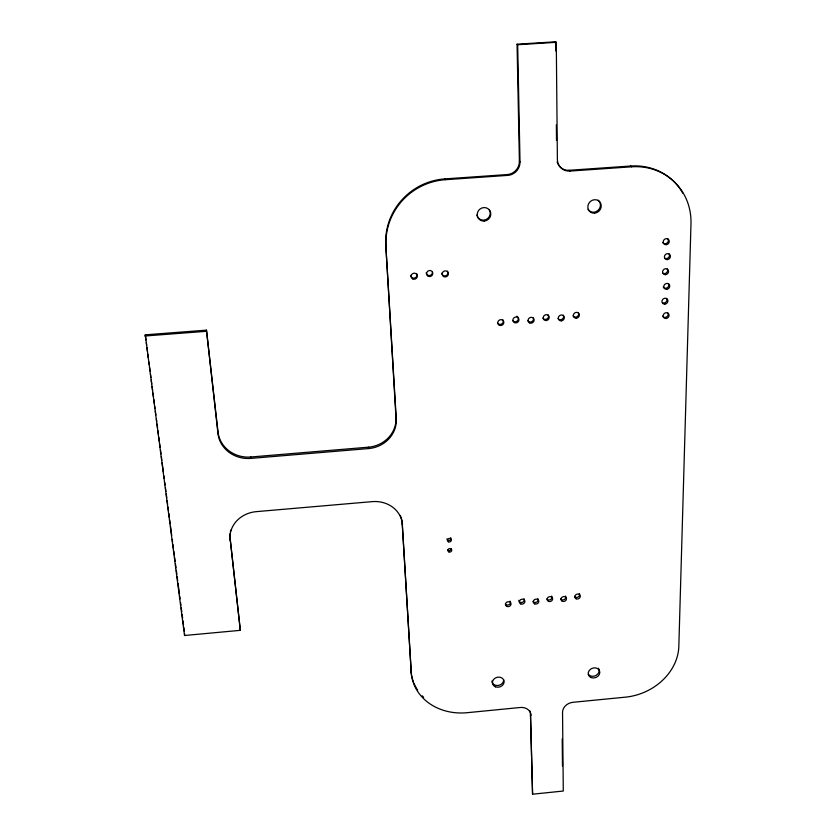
<?xml version="1.0" encoding="UTF-8"?>
<svg xmlns="http://www.w3.org/2000/svg" width="836" height="836" viewBox="0 0 836 836"><rect width="100%" height="100%" fill="white"/><g stroke="black" fill="none" stroke-linecap="round" stroke-linejoin="round"><path stroke-width="1.25" d="M529.857 710.851A10.649 8.893 -15.9 0 1 530.473 713.683L532.574 794.2L563.286 791.034L562.544 712.345A10.638 8.851 -18.2 0 1 572.984 702.303L625.401 697.161A54.152 45.51 -21.6 0 0 678.832 646.312L690.985 223.724A62.888 57.799 -45.1 0 0 631.514 166.813L569.88 171.087A12.906 12.112 -52.4 0 1 557.382 159.394L556.285 42.312L555.564 41.8L517.056 44.193L519.396 161.17A12.833 12.258 -52.3 0 1 507.233 174.567L444.898 178.883A62.167 59.973 -33.5 0 0 385.783 244.906L396.285 418.93A29.647 27.473 -9.6 0 1 368.655 448.556L250.769 458.4L250.8 456.999A29.981 27.578 2.4 0 1 218.06 432.202L206.471 330.147L145.276 334.828L184.526 635.506L240.329 630.334L230.14 538.614A28.988 25.843 -1.3 0 1 230.13 533.535M240.329 630.334L230.14 538.614M250.769 458.4A30.054 27.63 2.4 0 1 217.966 433.56L218.06 432.202M184.526 635.506L184.693 633.803M217.966 433.56L206.471 330.147M250.8 456.999L368.415 447.187A29.584 27.421 -9.6 0 0 395.982 417.624L385.783 244.906M145.015 335.999L206.346 331.307M558.009 164.075A12.874 12.08 -52.5 0 0 569.149 170.283L630.647 166.019A62.742 57.684 -45.1 0 1 682.772 193.147M386.075 245.878A62.313 60.098 -33.4 0 1 445.337 179.709L507.818 175.382A12.854 12.279 -52.2 0 0 520.013 161.954L517.683 44.716L517.056 44.193M517.683 44.716L556.285 42.312M630.647 166.019L631.514 166.813M569.149 170.283L569.88 171.087M519.396 161.17L520.013 161.954M507.233 174.567L507.818 175.382M444.898 178.883L445.337 179.709M530.473 713.683L532.574 794.2M395.982 417.624L396.285 418.93M400.235 515.404A28.643 25.676 -9.6 0 1 402.241 523.524L411.207 671.925A54.465 46.45 -14 0 0 467.251 712.69L520.264 707.486A10.669 8.903 -15.9 0 1 531.017 715.459M402.241 523.524L411.207 671.925M368.415 447.187L368.655 448.556M145.276 334.828L145.966 340.001M146.3 342.593L146.645 345.184M146.99 347.766L147.502 351.653M147.836 354.245L148.348 358.121M148.86 362.009L149.205 364.59M149.55 367.182L150.062 371.069M150.396 373.65L150.908 377.538M151.253 380.129L151.765 384.006M152.11 386.598L152.612 390.475M152.957 393.066L153.469 396.954M153.814 399.535L154.326 403.422M154.66 406.014L155.005 408.595M155.35 411.187L155.862 415.074M156.374 418.951L156.708 421.543M157.053 424.134L157.565 428.011M157.91 430.603L158.422 434.48M158.756 437.071L159.268 440.959M159.613 443.54L160.125 447.427M160.47 450.019L160.982 453.896M161.317 456.487L161.829 460.375M162.174 462.956L163.365 472.016M163.877 475.903L164.222 478.485M164.734 482.372L165.068 484.964M165.413 487.545L165.925 491.432M166.27 494.024L166.782 497.901M167.116 500.492L167.628 504.38M167.973 506.961L168.485 510.848M168.83 513.429L169.342 517.317M169.677 519.908L170.189 523.785M170.534 526.377L171.725 535.437M172.237 539.324L172.582 541.906M172.916 544.497L173.428 548.374M173.773 550.966L174.285 554.853M174.63 557.434L175.142 561.322M175.476 563.913L175.988 567.79M176.333 570.382L176.845 574.269M177.19 576.85L177.702 580.738M178.037 583.319L179.406 593.675M179.74 596.267L180.085 598.858M180.597 602.735L180.942 605.327M181.276 607.918L181.788 611.795M182.133 614.387L182.645 618.274M182.99 620.855L183.502 624.743M183.836 627.324L184.348 631.211M555.564 41.8L555.647 50.881M556.358 124.867L556.504 140.448M562.21 738.919L562.471 765.975M516.805 316.196A3.072 2.874 -30.5 0 1 517.526 320.742A3.072 2.874 -30.5 0 1 512.761 320.512M502.833 319.812A3.072 2.884 -29 0 1 501.83 323.887A3.072 2.884 -29 0 1 497.66 323.135M667.797 312.883A3.083 2.78 -38.6 0 1 666.626 316.917A3.083 2.78 -38.6 0 1 662.593 316.175M666.637 298.452A3.104 2.801 -39.6 0 1 662.478 302.757M668.455 283.676A3.114 2.821 -40.8 0 1 667.274 287.772A3.114 2.821 -40.8 0 1 663.209 287.009M667.295 268.993A3.135 2.842 -42 0 1 663.094 273.351M669.134 253.956A3.156 2.863 -43.2 0 1 664.923 258.355M667.964 239.012A3.177 2.884 -44.5 0 1 666.762 243.224A3.177 2.884 -44.5 0 1 662.635 242.419M548.134 314.858A3.083 2.863 -33 0 1 547.078 318.924A3.083 2.863 -33 0 1 542.951 318.182M533.075 317.481A3.072 2.863 -31.7 0 1 532.03 321.546A3.072 2.863 -31.7 0 1 527.892 320.805M557.664 163.354A12.874 12.08 -52.5 0 1 557.131 161.839M423.653 697.255A54.35 46.377 -14 0 1 422.18 695.771M417.655 690.149A54.35 46.377 -14 0 1 413.82 682.991M413.444 682.04A54.35 46.377 -14 0 1 410.904 670.2M402.544 525.018A28.696 25.717 -9.6 0 0 372.26 501.631L256.328 511.642A29.051 25.885 -1.3 0 0 230.078 540.16M230.37 531.853A28.988 25.843 -1.3 0 1 230.746 530.181M598.074 200.107A6.949 6.469 -46.8 0 1 598.064 210.39A6.949 6.469 -46.8 0 1 587.959 209.334M598.377 668.204A5.915 4.964 -19.8 0 1 596.235 675.3A5.915 4.964 -19.8 0 1 588.314 674.224M503.648 679.887A5.936 5.016 -15.4 0 1 497.932 685.499A5.936 5.016 -15.4 0 1 491.902 681.016M416.485 273.466A3.125 3.01 -22.6 0 1 414.823 278.022A3.125 3.01 -22.6 0 1 410.769 275.399M432.411 272.285A3.125 3.01 -25.6 0 1 429.453 275.525A3.125 3.01 -25.6 0 1 426.214 272.745M447.479 271.167A3.125 2.999 -28 0 1 445.787 275.723A3.125 2.999 -28 0 1 441.774 273.1M451.367 548.594A1.975 1.756 -14.7 0 1 447.751 549.795M450.625 537.652A1.985 1.766 -14.9 0 1 449.549 540.349A1.985 1.766 -14.9 0 1 446.988 538.865M579.254 593.497A2.801 2.414 -20.8 0 1 578.261 596.946A2.801 2.414 -20.8 0 1 574.499 596.392M565.47 596.005A2.801 2.414 -20.1 0 1 564.488 599.443A2.801 2.414 -20.1 0 1 560.716 598.9M551.645 596.047A2.801 2.424 -19.4 0 1 550.684 599.496A2.801 2.424 -19.4 0 1 546.89 598.952M537.83 598.555A2.801 2.424 -18.7 0 1 536.879 602.004A2.801 2.424 -18.7 0 1 533.086 601.45M523.953 598.607A2.811 2.435 -17.9 0 1 522.343 602.359A2.811 2.435 -17.9 0 1 518.801 600.311M510.106 601.115A2.811 2.435 -17.2 0 1 509.176 604.564A2.811 2.435 -17.2 0 1 505.362 604.02M578.24 312.539A3.083 2.842 -35 0 1 577.153 316.604A3.083 2.842 -35 0 1 573.047 315.851M563.213 315.151A3.083 2.853 -33.9 0 1 562.147 319.216A3.083 2.853 -33.9 0 1 558.03 318.474M489.259 209.637A6.907 6.625 -42.1 0 1 485.988 219.586A6.907 6.625 -42.1 0 1 476.844 215.061M514.464 322.602A3.083 2.884 -30.5 0 0 518.957 319.718A3.083 2.884 -30.5 0 0 514.349 317.534A3.083 2.884 -30.5 0 0 514.464 322.602M499.332 325.235A3.083 2.884 -28.9 0 0 503.826 322.351A3.083 2.884 -28.9 0 0 499.207 320.167A3.083 2.884 -28.9 0 0 499.332 325.235M666.031 318.516A3.093 2.79 -38.6 0 0 668.716 313.97A3.093 2.79 -38.6 0 0 663.554 314.367A3.093 2.79 -38.6 0 0 666.031 318.516M664.86 304.095A3.104 2.811 -39.6 0 0 667.556 299.507A3.104 2.811 -39.6 0 0 662.373 299.905A3.104 2.811 -39.6 0 0 664.86 304.095M666.679 289.319A3.125 2.832 -40.8 0 0 669.385 284.7A3.125 2.832 -40.8 0 0 664.192 285.097A3.125 2.832 -40.8 0 0 666.679 289.319M665.508 274.647A3.145 2.853 -41.9 0 0 668.215 269.986A3.145 2.853 -41.9 0 0 663 270.383A3.145 2.853 -41.9 0 0 665.508 274.647M667.347 259.62A3.166 2.874 -43.2 0 0 670.064 254.928A3.166 2.874 -43.2 0 0 664.829 255.314A3.166 2.874 -43.2 0 0 667.347 259.62M666.156 244.687A3.177 2.895 -44.4 0 0 668.894 239.953A3.177 2.895 -44.4 0 0 663.627 240.34A3.177 2.895 -44.4 0 0 666.156 244.687M546.221 320.543A3.083 2.863 -32.9 0 0 548.782 315.956A3.083 2.863 -32.9 0 0 543.557 316.353A3.083 2.863 -32.9 0 0 546.221 320.543M529.627 322.895A3.083 2.874 -31.6 0 0 534.12 320.021A3.083 2.874 -31.6 0 0 529.543 317.837A3.083 2.874 -31.6 0 0 529.627 322.895M594.521 213.159A6.97 6.479 -46.7 0 0 600.363 202.667A6.97 6.479 -46.7 0 0 588.732 203.472A6.97 6.479 -46.7 0 0 594.521 213.159M591.083 677.568A5.925 4.964 -19.8 0 0 599.83 672.353A5.925 4.964 -19.8 0 0 591.115 668.81A5.925 4.964 -19.8 0 0 591.083 677.568M495.445 686.837A5.946 5.026 -15.4 0 0 504.139 681.612A5.946 5.026 -15.4 0 0 495.194 678.069A5.946 5.026 -15.4 0 0 495.445 686.837M412.806 278.931A3.135 3.02 -22.5 0 0 417.342 275.974A3.135 3.02 -22.5 0 0 412.545 273.696A3.135 3.02 -22.5 0 0 412.806 278.931M428.272 276.267A3.135 3.01 -25.6 0 0 432.808 273.309A3.135 3.01 -25.6 0 0 428.032 271.031A3.135 3.01 -25.6 0 0 428.272 276.267M443.843 276.622A3.135 2.999 -27.9 0 0 448.389 273.665A3.135 2.999 -27.9 0 0 443.634 271.386A3.135 2.999 -27.9 0 0 443.843 276.622M448.901 551.906A1.985 1.756 -14.7 0 0 451.774 550.119A1.985 1.756 -14.7 0 0 448.765 548.855A1.985 1.756 -14.7 0 0 448.901 551.906M448.441 541.822A1.985 1.766 -14.9 0 0 451.335 540.025A1.985 1.766 -14.9 0 0 448.305 538.75A1.985 1.766 -14.9 0 0 448.441 541.822M576.161 598.795A2.811 2.414 -20.8 0 0 580.299 596.287A2.811 2.414 -20.8 0 0 576.14 594.532A2.811 2.414 -20.8 0 0 576.161 598.795M562.356 601.293A2.811 2.424 -20.1 0 0 566.484 598.785A2.811 2.424 -20.1 0 0 562.325 597.04A2.811 2.424 -20.1 0 0 562.356 601.293M548.51 601.356A2.811 2.424 -19.4 0 0 552.638 598.837A2.811 2.424 -19.4 0 0 548.458 597.092A2.811 2.424 -19.4 0 0 548.51 601.356M534.674 603.864A2.811 2.424 -18.7 0 0 538.802 601.356A2.811 2.424 -18.7 0 0 534.601 599.6A2.811 2.424 -18.7 0 0 534.674 603.864M520.776 603.916A2.811 2.435 -17.9 0 0 524.904 601.408A2.811 2.435 -17.9 0 0 520.682 599.663A2.811 2.435 -17.9 0 0 520.776 603.916M506.909 606.434A2.811 2.435 -17.2 0 0 511.026 603.926A2.811 2.435 -17.2 0 0 506.804 602.171A2.811 2.435 -17.2 0 0 506.909 606.434M576.359 318.213A3.083 2.853 -34.9 0 0 578.961 313.636A3.083 2.853 -34.9 0 0 573.736 314.033A3.083 2.853 -34.9 0 0 576.359 318.213M561.322 320.836A3.083 2.853 -33.8 0 0 563.892 316.259A3.083 2.853 -33.8 0 0 558.678 316.656A3.083 2.853 -33.8 0 0 561.322 320.836M484.201 221.07A6.928 6.636 -41.9 0 0 489.791 210.526A6.928 6.636 -41.9 0 0 478.025 211.351A6.928 6.636 -41.9 0 0 484.201 221.07"/></g></svg>
